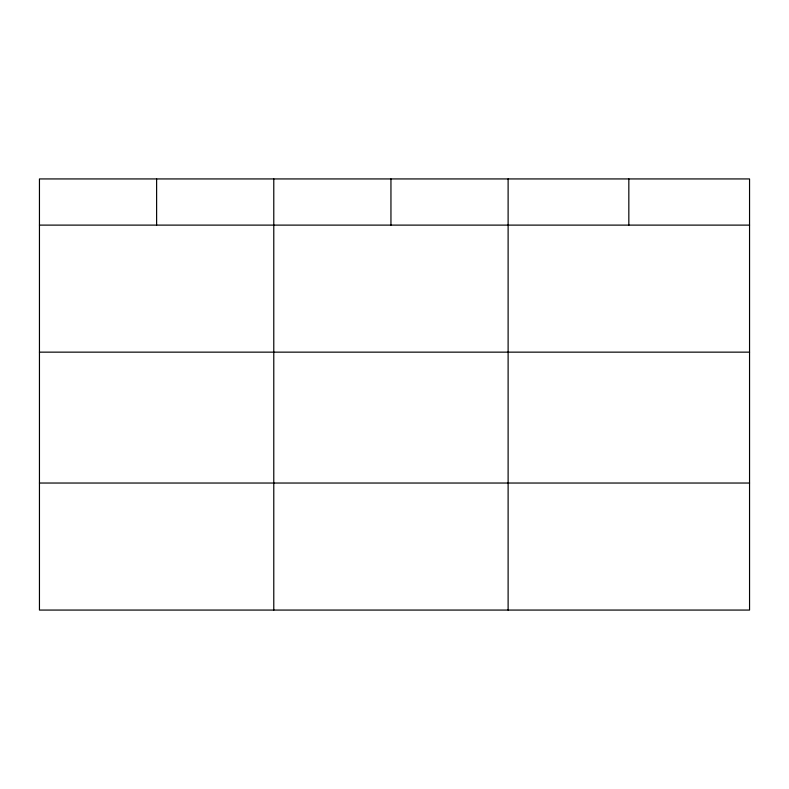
<?xml version="1.0" encoding="UTF-8"?>
<svg xmlns="http://www.w3.org/2000/svg" width="789" height="789" viewBox="0 0 789 789"><rect width="100%" height="100%" fill="white"/><g stroke="black" fill="none" stroke-linecap="round" stroke-linejoin="round"><path stroke-width="1.18" d="M749.55 352.15L749.55 178.935L39.45 178.935L39.45 610.065L749.55 610.065L749.55 352.15L39.45 352.15M39.45 225.112L749.55 225.112M39.45 483.036L749.55 483.036M628.833 178.935L628.833 225.112M508.116 178.935L508.116 610.065M390.949 178.935L390.949 225.112M273.783 178.935L273.783 610.065M156.617 178.935L156.617 225.112"/></g></svg>
